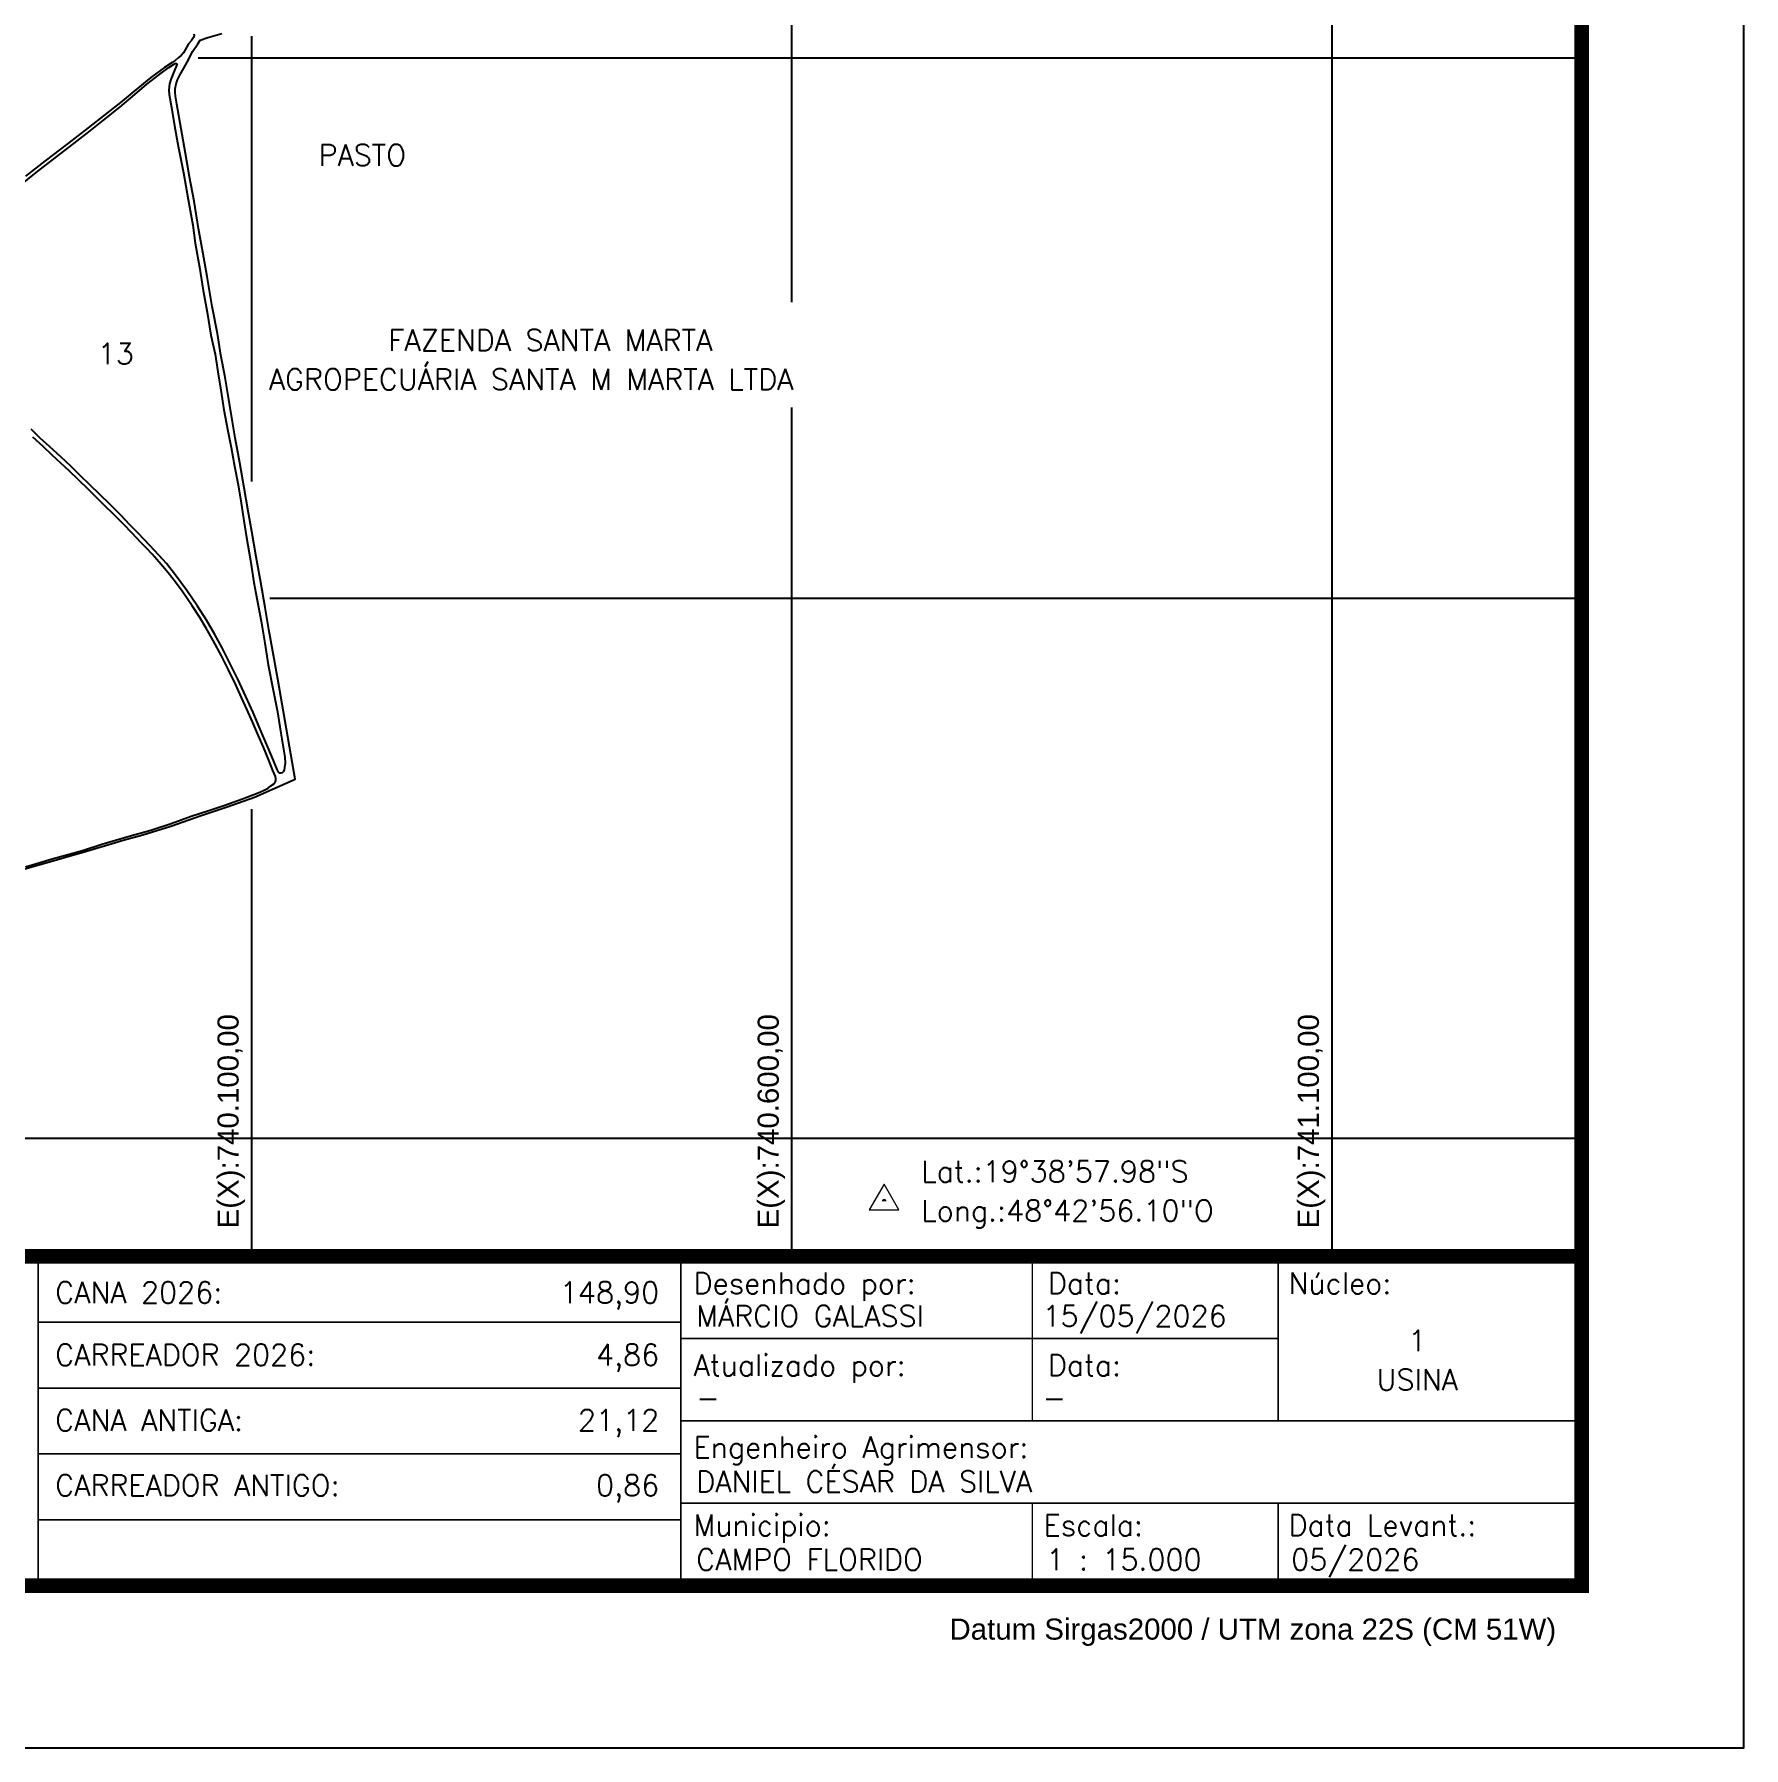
# Model space of a CAD drawing. Extents: x 737026 to 741481, y 7824136 to 7827286.
# Drawn here: x 739899 to 741481, y 7824136 to 7825722 of the extents above; entities that cross this region are included whole.
import ezdxf
from ezdxf.enums import TextEntityAlignment as Align

# ---------------------------------------------------------------- set-up
doc = ezdxf.new("R2010")
doc.units = 0
doc.linetypes.add('CONTINUO', pattern=[0])
doc.linetypes.add('LIN0', pattern=[0])
for name, color, linetype in [('0114001014', 1, 'Continuous'), ('MALHA', 8, 'Continuous'), ('MARGEM', 5, 'Continuous'), ('TEXTO', 7, 'Continuous'), ('TEXTO CONFRONTANTES', 7, 'Continuous'), ('TEXTO_NUN_TAL', 7, 'Continuous')]:
    doc.layers.add(name, color=color, linetype=linetype)
for name, color, linetype, lineweight in [('0114001014006', 5, 'Continuous', 25), ('0114001014012', 5, 'Continuous', 25), ('0114001014013', 5, 'Continuous', 25), ('TEXTO_DIVERSOS', 7, 'Continuous', 5)]:
    doc.layers.add(name, color=color, linetype=linetype, lineweight=lineweight)
doc.styles.add('marcelo', font='arial.ttf')
doc.styles.add('Simplex', font='simplex.shx')
doc.styles.get("Standard").update_dxf_attribs({"font": 'arial.ttf'})

# ---------------------------------------------------------------- blocks, each defined once
blk = doc.blocks.new('dfdfdfd')
at = {"layer": 'MARGEM', "color": 7, "lineweight": 9, "flags": 128}
blk.add_lwpolyline([(212497.72, 7732941.27), (212503.75, 7732941.27), (212500.73, 7732946.5)], close=True, dxfattribs=at)
blk.add_lwpolyline([(212500.97, 7732943.02, 0.471, 0.471, 1), (212500.5, 7732943.02, 0, 0, 0)], format="xyseb", dxfattribs=at)

msp = doc.modelspace()

# ---------------------------------------------------------------- linework, layer by layer
at = {"layer": '0114001014', "linetype": 'CONTINUO'}
msp.add_lwpolyline([(739875.1, 7824945.2), (739904.5, 7824953.3), (739947.4, 7824965.9), (739974, 7824973.8), (739981.3, 7824975.8), (739999.5, 7824981), (740025.3, 7824989), (740053.3, 7824998.8), (740077.4, 7825006.7), (740102.8, 7825015.7), (740140.3, 7825032.3), (740124.3, 7825124.9), (740119.1, 7825153.9), (740116.1, 7825170.8), (740112.6, 7825191.2), (740108.7, 7825214.4), (740104.4, 7825238.3), (740100.3, 7825261.6), (740096.9, 7825280.6), (740093.2, 7825302.1), (740089.1, 7825325.3), (740084.9, 7825348.3), (740082.5, 7825363.1), (740078.9, 7825383.9), (740075.3, 7825406.2), (740071.6, 7825424.9), (740068.4, 7825445), (740063.7, 7825469.8), (740058.8, 7825497.7), (740054.9, 7825520.2), (740051, 7825542.1), (740046.8, 7825567.3), (740042.6, 7825590.1), (740039, 7825611.7), (740034.9, 7825634.4), (740030.8, 7825657.3), (740029.7, 7825664.5), (740029.4, 7825668.4), (740029.3, 7825670.4), (740029.4, 7825671.7), (740029.5, 7825672.8), (740029.8, 7825674.5), (740030.5, 7825676.9), (740031.5, 7825679.7), (740033.8, 7825684), (740037.3, 7825690.6), (740040.3, 7825696.1), (740045.7, 7825706.4), (740050.2, 7825713.2), (740052.6, 7825716.5), (740059.5, 7825719), (740072.6, 7825722.7)], dxfattribs=at)
at = {"layer": '0114001014006'}
msp.add_lwpolyline([(739890.7, 7824951.3), (739915.6, 7824958.7), (739943.7, 7824966.5), (739961.4, 7824972.1), (739986.9, 7824979.7), (740006.8, 7824985.1), (740025.7, 7824991.5), (740044, 7824998.1), (740060.5, 7825003.3), (740075.4, 7825008.2), (740091.8, 7825014.1), (740106.3, 7825019.7), (740111.6, 7825022.1), (740115.4, 7825024.2), (740117.9, 7825026.1), (740121.2, 7825028.5), (740122.3, 7825030.1), (740122.6, 7825031.3), (740122.6, 7825032.7), (740122.2, 7825034.9), (740119.8, 7825040.3), (740116, 7825049.9), (740111.1, 7825062.1), (740106.4, 7825072.5), (740100.8, 7825085.6), (740095.7, 7825097.2), (740090.8, 7825108.1), (740085.4, 7825119.8), (740078.8, 7825133.5), (740072.2, 7825146.6), (740064.5, 7825160.8), (740057.9, 7825172.3), (740052.1, 7825182), (740045.2, 7825192.8), (740035.9, 7825206.3), (740029.6, 7825214.9), (740022.8, 7825223.5), (740017.9, 7825229.4), (740012.3, 7825235.8), (740007.9, 7825240.8), (740002.8, 7825246.1), (739997.3, 7825251.9), (739989.6, 7825260), (739981.4, 7825268.4), (739972.1, 7825277.7), (739964.1, 7825285.5), (739955.8, 7825293.8), (739949.1, 7825300.4), (739939.9, 7825309.4), (739931.1, 7825317.8), (739923.4, 7825324.9), (739915.5, 7825332.3), (739907.1, 7825340.2), (739897.7, 7825348.9)], dxfattribs=at)
at = {"layer": '0114001014012'}
msp.add_lwpolyline([(740046.7, 7825722.4), (740046.8, 7825720.9), (740046.3, 7825719), (740044.5, 7825716.3), (740041.6, 7825713), (740038.7, 7825707.6), (740037.1, 7825704.8), (740035, 7825702.3), (740032.2, 7825700.2), (740029.3, 7825697.8), (740026.7, 7825695.7), (740019.5, 7825691.2), (740006.7, 7825681.9), (739991.4, 7825669.2), (739980.3, 7825659.9), (739964.5, 7825647.6), (739948.7, 7825635.2), (739929.7, 7825620.4), (739909.1, 7825604.7), (739890.8, 7825590.5)], dxfattribs=at)
at = {"layer": '0114001014013'}
msp.add_lwpolyline([(739884.5, 7825581.1), (739900.6, 7825593.9), (739918.2, 7825607.5), (739935.4, 7825620.8), (739952.1, 7825633.9), (739963, 7825642.4), (739978.2, 7825654.5), (739992.1, 7825666.3), (740003.2, 7825675.8), (740015, 7825684.9), (740023.5, 7825691.3), (740027.7, 7825694.1), (740029.4, 7825694.9), (740030.5, 7825694.8), (740031.1, 7825694.2), (740030.7, 7825693.1), (740028.3, 7825687.7), (740025.3, 7825680.2), (740024.1, 7825676), (740023.5, 7825670.1), (740023.8, 7825666.3), (740025.8, 7825654), (740028.7, 7825637.3), (740032, 7825618.4), (740037, 7825593.6), (740041.4, 7825569), (740045.7, 7825545.2), (740047.9, 7825528.7), (740051.8, 7825506.4), (740055.4, 7825484.6), (740059, 7825464.7), (740062.5, 7825443.5), (740066.3, 7825425.9), (740068.8, 7825409.4), (740071.6, 7825392.6), (740074.3, 7825374.4), (740078.1, 7825354.8), (740081.2, 7825339.3), (740084.3, 7825322.1), (740087.6, 7825304.8), (740090.3, 7825288), (740092.6, 7825273.8), (740095.5, 7825256.1), (740099, 7825234.7), (740102.2, 7825214.6), (740104.9, 7825199.6), (740109, 7825178.6), (740112.4, 7825158.2), (740115.5, 7825138.3), (740120.1, 7825114.9), (740124, 7825094.7), (740127, 7825075.1), (740130.8, 7825052.7), (740131.2, 7825047.1), (740130.6, 7825043.2), (740130.1, 7825041.1), (740129.5, 7825039.4), (740128.3, 7825038.3), (740127.1, 7825038), (740126, 7825038.1), (740124.9, 7825038.9), (740123.7, 7825041.4), (740118.8, 7825053.3), (740112.4, 7825068.5), (740107.2, 7825080.8), (740101.5, 7825094.2), (740094.8, 7825108.9), (740087.2, 7825125.1), (740078.6, 7825142.4), (740072.9, 7825153.9), (740065.9, 7825166.4), (740058.3, 7825179.7), (740050, 7825192.6), (740040.1, 7825207.1), (740029.7, 7825221.3), (740021.2, 7825231.9), (740014.2, 7825239.9), (740006, 7825248.8), (740000.4, 7825254.7), (739995.1, 7825260.2), (739987.4, 7825267.9), (739978.7, 7825277.1), (739968.5, 7825287.4), (739959.9, 7825295.7), (739949.9, 7825305.3), (739941.7, 7825313.3), (739932.8, 7825322), (739923.7, 7825330.5), (739913.1, 7825340.2), (739904.4, 7825348.2), (739896, 7825356.4)], dxfattribs=at)
at = {"layer": 'MALHA', "color": 8}
for points in [[(740600, 7827135.8), (740600, 7825473.9)], [(741100, 7825866.5), (741100, 7824859), (741100, 7824590.8)], [(740100, 7825720.1), (740100, 7825308)], [(740050.5, 7825700), (741331.3, 7825700)], [(740600, 7825376.6), (740600, 7824859), (740600, 7824590.8)], [(740117, 7825200), (741331.3, 7825200)], [(740100, 7825004.5), (740100, 7824859), (740100, 7824590.8)], [(737176.3, 7824700), (741331.3, 7824700)]]:
    msp.add_lwpolyline(points, dxfattribs=at)
at = {"layer": 'MARGEM', "color": 174, "linetype": 'LIN0', "flags": 128}
msp.add_lwpolyline([(741481.3, 7827285.8), (737026.3, 7827285.8), (737026.3, 7824135.8), (741481.3, 7824135.8)], close=True, dxfattribs=at)
at = {"layer": 'MARGEM', "color": 174, "linetype": 'LIN0', "const_width": 13.6, "flags": 128}
for points in [[(741331.3, 7827135.8), (737176.3, 7827135.8), (737176.3, 7824285.8), (741331.3, 7824285.8)], [(738481.3, 7824590.8), (741331.3, 7824590.8), (741331.3, 7824285.8), (738481.3, 7824285.8)]]:
    msp.add_lwpolyline(points, close=True, dxfattribs=at)
at = {"layer": 'MARGEM', "color": 174, "linetype": 'LIN0', "const_width": 1.51, "flags": 128}
for points in [[(739902.4, 7824590.8), (739902.4, 7824289.6)], [(740497.4, 7824590.8), (740497.4, 7824289.6)], [(740822.8, 7824438.3), (740822.8, 7824590.8)], [(741050.4, 7824438.3), (741050.4, 7824590.8)], [(739902.4, 7824529.8), (740497.4, 7824529.8)], [(740497.4, 7824514.6), (741050.4, 7824514.6)], [(739902.4, 7824468.8), (740497.4, 7824468.8)], [(740497.4, 7824438.3), (741331.5, 7824438.3)], [(739902.4, 7824407.8), (740497.4, 7824407.8)], [(740497.4, 7824362.1), (741331.4, 7824362.1)], [(740822.8, 7824362.1), (740822.8, 7824286.5)], [(741050.4, 7824362.1), (741050.4, 7824286.5)], [(739902.4, 7824346.8), (740497.4, 7824346.8)]]:
    msp.add_lwpolyline(points, dxfattribs=at)

# ---------------------------------------------------------------- block references
at = {"layer": 'TEXTO', "xscale": 4.561966865316781, "yscale": 4.561966865316781, "zscale": 4.561966865316781}
msp.add_blockref('dfdfdfd', (-228735.7, -27452788.1), dxfattribs=at)

# ---------------------------------------------------------------- texts
at = {"layer": 'MALHA'}
for s, p in [('E(X):740.100,00', (740093.9, 7824616.6)), ('E(X):740.600,00', (740593.9, 7824616.6)), ('E(X):741.100,00', (741093.9, 7824616.6))]:
    msp.add_text(s, height=19.5, rotation=90, dxfattribs=at).set_placement(p, align=Align.BOTTOM_LEFT)
at = {"layer": 'MARGEM', "color": 7, "linetype": 'Continuous', "style": 'Simplex'}
for s, p in [('CANA 2026:', (739918.3, 7824567)), ('MÁRCIO GALASSI', (740511.7, 7824545.3)), ('15/05/2026', (740832.2, 7824545.3)), ('CARREADOR 2026:', (739918.3, 7824509.3)), ('-', (740511.7, 7824469.7)), ('-', (740832.2, 7824469.7)), ('CANA ANTIGA:', (739918.3, 7824448.8)), ('DANIEL CÉSAR DA SILVA', (740511.7, 7824392)), ('CARREADOR ANTIGO:', (739918.3, 7824388.4)), ('CAMPO FLORIDO', (740511.7, 7824319.8)), ('1 : 15.000', (740835.8, 7824319.8)), ('05/2026', (741062.4, 7824319.8))]:
    msp.add_text(s, height=19.5, dxfattribs=at).set_placement(p, align=Align.TOP_LEFT)
for s, p in [('148,90', (740477.4, 7824567)), ('4,86', (740477.4, 7824509.3)), ('21,12', (740477.4, 7824448.8)), ('0,86', (740477.4, 7824388.4))]:
    msp.add_text(s, height=19.5, dxfattribs=at).set_placement(p, align=Align.TOP_RIGHT)
at = {"layer": 'MARGEM', "color": 7, "linetype": 'Continuous', "lineweight": 9}
for s, style, p in [('Desenhado por:', 'Simplex', (740509.2, 7824575.6)), ('Data:', 'Simplex', (740837.1, 7824575.6)), ('Núcleo:', 'Simplex', (741059.9, 7824575.6)), ('Atualizado por:', 'Simplex', (740509.2, 7824499.7)), ('Data:', 'Simplex', (740837.1, 7824499.7)), ('Engenheiro Agrimensor:', 'Simplex', (740509.2, 7824423.8)), ('Municipio:', 'Simplex', (740509.2, 7824351.6)), ('Escala:', 'Simplex', (740833.2, 7824351.6)), ('Data Levant.:', 'Simplex', (741059.9, 7824351.6)), ('Datum Sirgas2000 / UTM zona 22S (CM 51W)', 'marcelo', (740746.1, 7824255.4))]:
    msp.add_text(s, height=19.5, dxfattribs=dict(at, style=style)).set_placement(p, align=Align.TOP_LEFT)
at = {"layer": 'MARGEM', "color": 7, "linetype": 'Continuous', "style": 'Simplex'}
for s, p in [('1', (741179.1, 7824512.6)), ('USINA', (741179.1, 7824476.6))]:
    msp.add_text(s, height=19.5, dxfattribs=at).set_placement(p, align=Align.MIDDLE_CENTER)
at = {"layer": 'TEXTO', "style": 'Simplex'}
for s, p in [('Lat.:19°38\'57.98"S', (740720, 7824659.5, 492.6)), ('Long.:48°42\'56.10"O', (740720, 7824623.3, 492.6))]:
    msp.add_text(s, height=19.5, dxfattribs=at).set_placement(p)
at = {"layer": 'TEXTO CONFRONTANTES', "linetype": 'Continuous', "style": 'Simplex'}
for s, p in [('FAZENDA SANTA MARTA', (740226.5, 7825429)), ('AGROPECUÁRIA SANTA M MARTA LTDA', (740116, 7825392.8))]:
    msp.add_text(s, height=19.5, dxfattribs=at).set_placement(p)
at = {"layer": 'TEXTO_DIVERSOS', "linetype": 'Continuous', "style": 'Simplex'}
msp.add_text('PASTO', height=19.5, dxfattribs=at).set_placement((740162, 7825600.3))
at = {"layer": 'TEXTO_NUN_TAL', "linetype": 'Continuous', "style": 'Simplex'}
msp.add_text('13', height=19.5, dxfattribs=at).set_placement((739957.6, 7825416.6))

doc.saveas('drawing.dxf')
